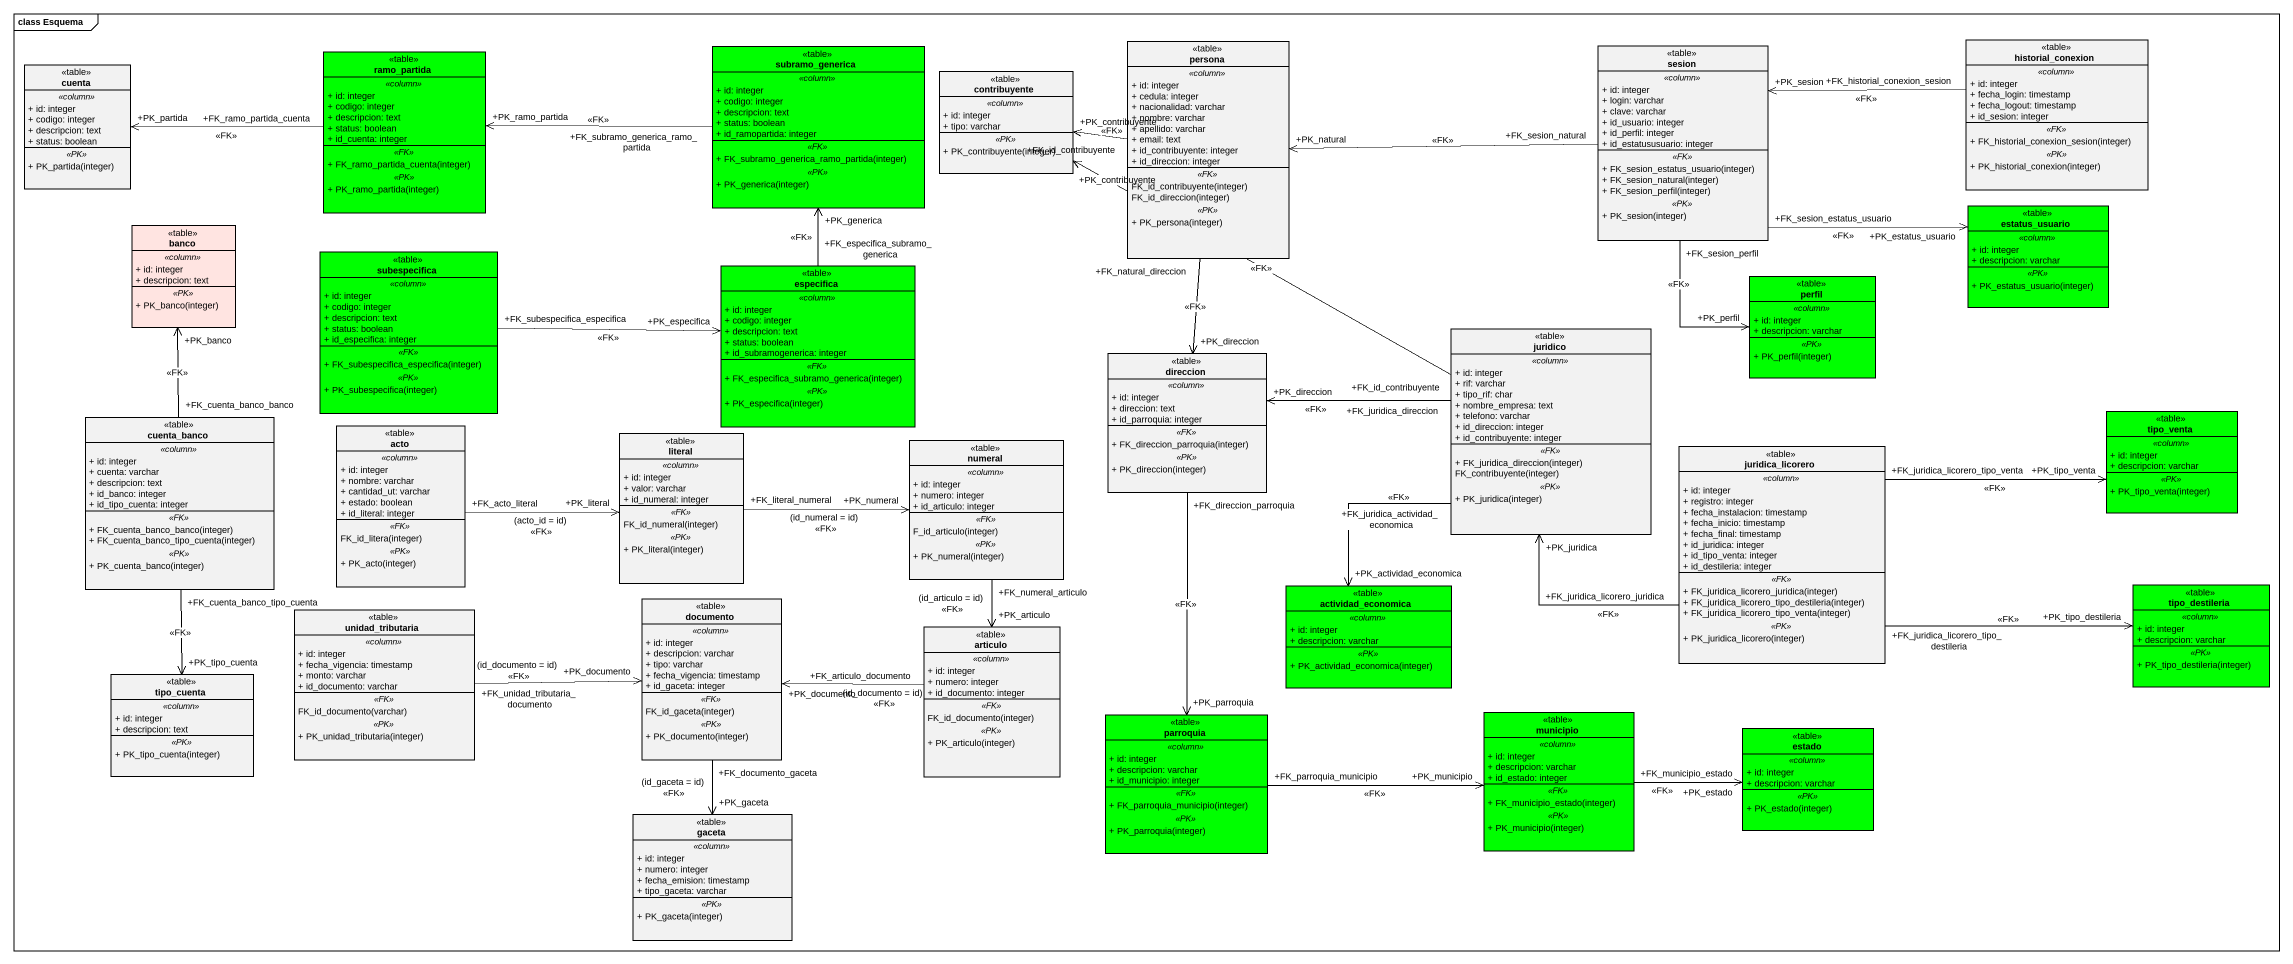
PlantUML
@startuml
mainframe class Esquema
hide circle
hide empty members
skinparam classAttributeIconSize 0
class persona <<table>> {
  .. <<column>> ..
  + id: integer
  + cedula: integer
  + nacionalidad: varchar
  + nombre: varchar
  + apellido: varchar
  + email: text
  + id_contribuyente: integer
  + id_direccion: integer
  .. <<FK>> ..
  FK_id_contribuyente(integer)
  FK_id_direccion(integer)
  .. <<PK>> ..
  + PK_persona(integer)
}
class historial_conexion <<table>> {
  .. <<column>> ..
  + id: integer
  + fecha_login: timestamp
  + fecha_logout: timestamp
  + id_sesion: integer
  .. <<FK>> ..
  + FK_historial_conexion_sesion(integer)
  .. <<PK>> ..
  + PK_historial_conexion(integer)
}
class cuenta <<table>> {
  .. <<column>> ..
  + id: integer
  + codigo: integer
  + descripcion: text
  + status: boolean
  .. <<PK>> ..
  + PK_partida(integer)
}
class ramo_partida <<table>> #00FF00 {
  .. <<column>> ..
  + id: integer
  + codigo: integer
  + descripcion: text
  + status: boolean
  + id_cuenta: integer
  .. <<FK>> ..
  + FK_ramo_partida_cuenta(integer)
  .. <<PK>> ..
  + PK_ramo_partida(integer)
}
class subramo_generica <<table>> #00FF00 {
  .. <<column>> ..
  + id: integer
  + codigo: integer
  + descripcion: text
  + status: boolean
  + id_ramopartida: integer
  .. <<FK>> ..
  + FK_subramo_generica_ramo_partida(integer)
  .. <<PK>> ..
  + PK_generica(integer)
}
class contribuyente <<table>> {
  .. <<column>> ..
  + id: integer
  + tipo: varchar
  .. <<PK>> ..
  + PK_contribuyente(integer)
}
class sesion <<table>> {
  .. <<column>> ..
  + id: integer
  + login: varchar
  + clave: varchar
  + id_usuario: integer
  + id_perfil: integer
  + id_estatususuario: integer
  .. <<FK>> ..
  + FK_sesion_estatus_usuario(integer)
  + FK_sesion_natural(integer)
  + FK_sesion_perfil(integer)
  .. <<PK>> ..
  + PK_sesion(integer)
}
class banco <<table>> #FFE4E1 {
  .. <<column>> ..
  + id: integer
  + descripcion: text
  .. <<PK>> ..
  + PK_banco(integer)
}
class estatus_usuario <<table>> #00FF00 {
  .. <<column>> ..
  + id: integer
  + descripcion: varchar
  .. <<PK>> ..
  + PK_estatus_usuario(integer)
}
class subespecifica <<table>> #00FF00 {
  .. <<column>> ..
  + id: integer
  + codigo: integer
  + descripcion: text
  + status: boolean
  + id_especifica: integer
  .. <<FK>> ..
  + FK_subespecifica_especifica(integer)
  .. <<PK>> ..
  + PK_subespecifica(integer)
}
class especifica <<table>> #00FF00 {
  .. <<column>> ..
  + id: integer
  + codigo: integer
  + descripcion: text
  + status: boolean
  + id_subramogenerica: integer
  .. <<FK>> ..
  + FK_especifica_subramo_generica(integer)
  .. <<PK>> ..
  + PK_especifica(integer)
}
class perfil <<table>> #00FF00 {
  .. <<column>> ..
  + id: integer
  + descripcion: varchar
  .. <<PK>> ..
  + PK_perfil(integer)
}
class juridico <<table>> {
  .. <<column>> ..
  + id: integer
  + rif: varchar
  + tipo_rif: char
  + nombre_empresa: text
  + telefono: varchar
  + id_direccion: integer
  + id_contribuyente: integer
  .. <<FK>> ..
  + FK_juridica_direccion(integer)
  FK_contribuyente(integer)
  .. <<PK>> ..
  + PK_juridica(integer)
}
class direccion <<table>> {
  .. <<column>> ..
  + id: integer
  + direccion: text
  + id_parroquia: integer
  .. <<FK>> ..
  + FK_direccion_parroquia(integer)
  .. <<PK>> ..
  + PK_direccion(integer)
}
class cuenta_banco <<table>> {
  .. <<column>> ..
  + id: integer
  + cuenta: varchar
  + descripcion: text
  + id_banco: integer
  + id_tipo_cuenta: integer
  .. <<FK>> ..
  + FK_cuenta_banco_banco(integer)
  + FK_cuenta_banco_tipo_cuenta(integer)
  .. <<PK>> ..
  + PK_cuenta_banco(integer)
}
class acto <<table>> {
  .. <<column>> ..
  + id: integer
  + nombre: varchar
  + cantidad_ut: varchar
  + estado: boolean
  + id_literal: integer
  .. <<FK>> ..
  FK_id_litera(integer)
  .. <<PK>> ..
  + PK_acto(integer)
}
class tipo_venta <<table>> #00FF00 {
  .. <<column>> ..
  + id: integer
  + descripcion: varchar
  .. <<PK>> ..
  + PK_tipo_venta(integer)
}
class literal <<table>> {
  .. <<column>> ..
  + id: integer
  + valor: varchar
  + id_numeral: integer
  .. <<FK>> ..
  FK_id_numeral(integer)
  .. <<PK>> ..
  + PK_literal(integer)
}
class numeral <<table>> {
  .. <<column>> ..
  + id: integer
  + numero: integer
  + id_articulo: integer
  .. <<FK>> ..
  F_id_articulo(integer)
  .. <<PK>> ..
  + PK_numeral(integer)
}
class juridica_licorero <<table>> {
  .. <<column>> ..
  + id: integer
  + registro: integer
  + fecha_instalacion: timestamp
  + fecha_inicio: timestamp
  + fecha_final: timestamp
  + id_juridica: integer
  + id_tipo_venta: integer
  + id_destileria: integer
  .. <<FK>> ..
  + FK_juridica_licorero_juridica(integer)
  + FK_juridica_licorero_tipo_destileria(integer)
  + FK_juridica_licorero_tipo_venta(integer)
  .. <<PK>> ..
  + PK_juridica_licorero(integer)
}
class tipo_destileria <<table>> #00FF00 {
  .. <<column>> ..
  + id: integer
  + descripcion: varchar
  .. <<PK>> ..
  + PK_tipo_destileria(integer)
}
class unidad_tributaria <<table>> {
  .. <<column>> ..
  + id: integer
  + fecha_vigencia: timestamp
  + monto: varchar
  + id_documento: varchar
  .. <<FK>> ..
  FK_id_documento(varchar)
  .. <<PK>> ..
  + PK_unidad_tributaria(integer)
}
class documento <<table>> {
  .. <<column>> ..
  + id: integer
  + descripcion: varchar
  + tipo: varchar
  + fecha_vigencia: timestamp
  + id_gaceta: integer
  .. <<FK>> ..
  FK_id_gaceta(integer)
  .. <<PK>> ..
  + PK_documento(integer)
}
class actividad_economica <<table>> #00FF00 {
  .. <<column>> ..
  + id: integer
  + descripcion: varchar
  .. <<PK>> ..
  + PK_actividad_economica(integer)
}
class articulo <<table>> {
  .. <<column>> ..
  + id: integer
  + numero: integer
  + id_documento: integer
  .. <<FK>> ..
  FK_id_documento(integer)
  .. <<PK>> ..
  + PK_articulo(integer)
}
class tipo_cuenta <<table>> {
  .. <<column>> ..
  + id: integer
  + descripcion: text
  .. <<PK>> ..
  + PK_tipo_cuenta(integer)
}
class parroquia <<table>> #00FF00 {
  .. <<column>> ..
  + id: integer
  + descripcion: varchar
  + id_municipio: integer
  .. <<FK>> ..
  + FK_parroquia_municipio(integer)
  .. <<PK>> ..
  + PK_parroquia(integer)
}
class municipio <<table>> #00FF00 {
  .. <<column>> ..
  + id: integer
  + descripcion: varchar
  + id_estado: integer
  .. <<FK>> ..
  + FK_municipio_estado(integer)
  .. <<PK>> ..
  + PK_municipio(integer)
}
class estado <<table>> #00FF00 {
  .. <<column>> ..
  + id: integer
  + descripcion: varchar
  .. <<PK>> ..
  + PK_estado(integer)
}
class gaceta <<table>> {
  .. <<column>> ..
  + id: integer
  + numero: integer
  + fecha_emision: timestamp
  + tipo_gaceta: varchar
  .. <<PK>> ..
  + PK_gaceta(integer)
}
persona "+FK_id_contribuyente" -left-> "+PK_contribuyente" contribuyente : <<FK>>
persona "+FK_natural_direccion" --> "+PK_direccion" direccion : <<FK>>
historial_conexion "+FK_historial_conexion_sesion" -left-> "+PK_sesion" sesion : <<FK>>
ramo_partida "+FK_ramo_partida_cuenta" -left-> "+PK_partida" cuenta : <<FK>>
subramo_generica "+FK_subramo_generica_ramo_partida" -left-> "+PK_ramo_partida" ramo_partida : <<FK>>
sesion "+FK_sesion_natural" -left-> "+PK_natural" persona : <<FK>>
sesion "+FK_sesion_estatus_usuario" -right-> "+PK_estatus_usuario" estatus_usuario : <<FK>>
sesion "+FK_sesion_perfil" --> "+PK_perfil" perfil : <<FK>>
subespecifica "+FK_subespecifica_especifica" -right-> "+PK_especifica" especifica : <<FK>>
especifica "+FK_especifica_subramo_generica" -up-> "+PK_generica" subramo_generica : <<FK>>
juridico "+FK_id_contribuyente" -left-> "+PK_contribuyente" contribuyente : <<FK>>
juridico "+FK_juridica_direccion" -left-> "+PK_direccion" direccion : <<FK>>
juridico "+FK_juridica_actividad_economica" --> "+PK_actividad_economica" actividad_economica : <<FK>>
direccion "+FK_direccion_parroquia" --> "+PK_parroquia" parroquia : <<FK>>
cuenta_banco "+FK_cuenta_banco_banco" -up-> "+PK_banco" banco : <<FK>>
cuenta_banco "+FK_cuenta_banco_tipo_cuenta" --> "+PK_tipo_cuenta" tipo_cuenta : <<FK>>
acto "+FK_acto_literal" -right-> "+PK_literal" literal : (acto_id = id)\n<<FK>>
literal "+FK_literal_numeral" -right-> "+PK_numeral" numeral : (id_numeral = id)\n<<FK>>
numeral "+FK_numeral_articulo" --> "+PK_articulo" articulo : (id_articulo = id)\n<<FK>>
juridica_licorero "+FK_juridica_licorero_juridica" -left-> "+PK_juridica" juridico : <<FK>>
juridica_licorero "+FK_juridica_licorero_tipo_venta" -right-> "+PK_tipo_venta" tipo_venta : <<FK>>
juridica_licorero "+FK_juridica_licorero_tipo_destileria" -right-> "+PK_tipo_destileria" tipo_destileria : <<FK>>
unidad_tributaria "+FK_unidad_tributaria_documento" -right-> "+PK_documento" documento : (id_documento = id)\n<<FK>>
documento "+FK_documento_gaceta" --> "+PK_gaceta" gaceta : (id_gaceta = id)\n<<FK>>
articulo "+FK_articulo_documento" -left-> "+PK_documento" documento : (id_documento = id)\n<<FK>>
parroquia "+FK_parroquia_municipio" -right-> "+PK_municipio" municipio : <<FK>>
municipio "+FK_municipio_estado" -right-> "+PK_estado" estado : <<FK>>
@enduml
